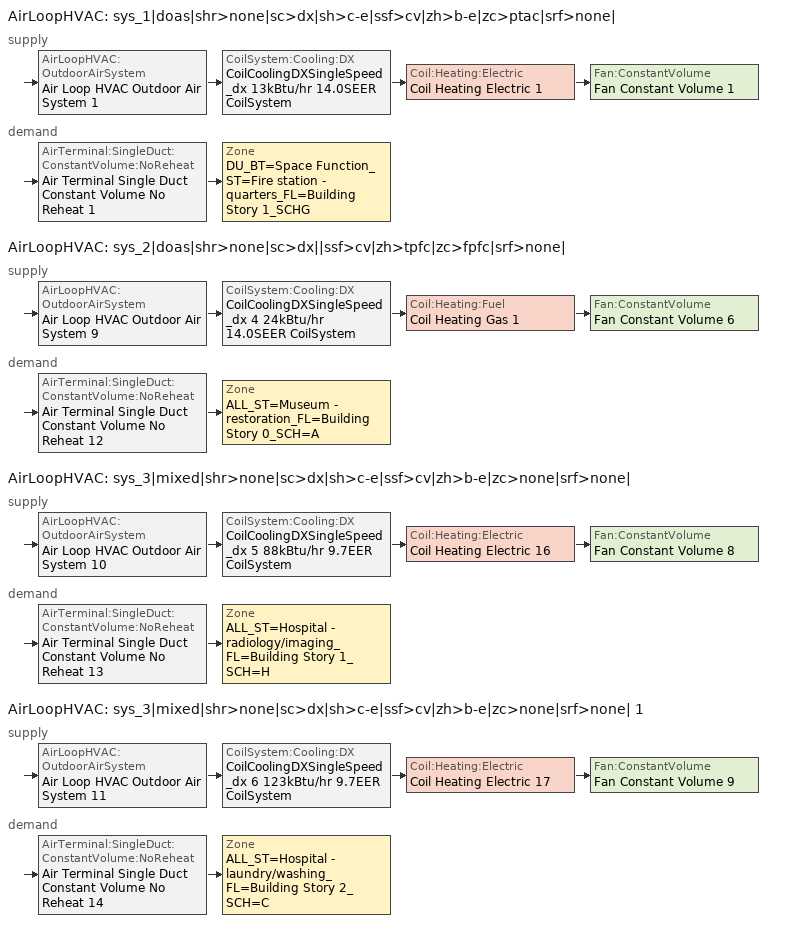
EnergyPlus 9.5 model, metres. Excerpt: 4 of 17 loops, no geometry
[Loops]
AirLoopHVAC 'sys_1|doas|shr>none|sc>dx|sh>c-e|ssf>cv|zh>b-e|zc>ptac|srf>none|'
 supply: AirLoopHVAC:OutdoorAirSystem 'Air Loop HVAC Outdoor Air System 1' > CoilSystem:Cooling:DX 'CoilCoolingDXSingleSpeed_dx 13kBtu/hr 14.0SEER CoilSystem' > Coil:Heating:Electric 'Coil Heating Electric 1' > Fan:ConstantVolume 'Fan Constant Volume 1'
 demand: AirTerminal:SingleDuct:ConstantVolume:NoReheat 'Air Terminal Single Duct Constant Volume No Reheat 1' > Zone 'DU_BT=Space Function_ST=Fire station - quarters_FL=Building Story 1_SCHG'
AirLoopHVAC 'sys_2|doas|shr>none|sc>dx||ssf>cv|zh>tpfc|zc>fpfc|srf>none|'
 supply: AirLoopHVAC:OutdoorAirSystem 'Air Loop HVAC Outdoor Air System 9' > CoilSystem:Cooling:DX 'CoilCoolingDXSingleSpeed_dx 4 24kBtu/hr 14.0SEER CoilSystem' > Coil:Heating:Fuel 'Coil Heating Gas 1' > Fan:ConstantVolume 'Fan Constant Volume 6'
 demand: AirTerminal:SingleDuct:ConstantVolume:NoReheat 'Air Terminal Single Duct Constant Volume No Reheat 12' > Zone 'ALL_ST=Museum - restoration_FL=Building Story 0_SCH=A'
AirLoopHVAC 'sys_3|mixed|shr>none|sc>dx|sh>c-e|ssf>cv|zh>b-e|zc>none|srf>none|'
 supply: AirLoopHVAC:OutdoorAirSystem 'Air Loop HVAC Outdoor Air System 10' > CoilSystem:Cooling:DX 'CoilCoolingDXSingleSpeed_dx 5 88kBtu/hr 9.7EER CoilSystem' > Coil:Heating:Electric 'Coil Heating Electric 16' > Fan:ConstantVolume 'Fan Constant Volume 8'
 demand: AirTerminal:SingleDuct:ConstantVolume:NoReheat 'Air Terminal Single Duct Constant Volume No Reheat 13' > Zone 'ALL_ST=Hospital - radiology/imaging_FL=Building Story 1_SCH=H'
AirLoopHVAC 'sys_3|mixed|shr>none|sc>dx|sh>c-e|ssf>cv|zh>b-e|zc>none|srf>none| 1'
 supply: AirLoopHVAC:OutdoorAirSystem 'Air Loop HVAC Outdoor Air System 11' > CoilSystem:Cooling:DX 'CoilCoolingDXSingleSpeed_dx 6 123kBtu/hr 9.7EER CoilSystem' > Coil:Heating:Electric 'Coil Heating Electric 17' > Fan:ConstantVolume 'Fan Constant Volume 9'
 demand: AirTerminal:SingleDuct:ConstantVolume:NoReheat 'Air Terminal Single Duct Constant Volume No Reheat 14' > Zone 'ALL_ST=Hospital - laundry/washing_FL=Building Story 2_SCH=C'
[ZoneControl:Thermostat] Temperature Difference Between Cutout And Setpoint {deltaC}=0
Name | Zone or ZoneList | Control Type Schedule | Control 1
ALL_ST=Hospital - laundry/washing_FL=Building Story 2_SCH=C Thermostat | ALL_ST=Hospital - laundry/washing_FL=Building Story 2_SCH=C | ALL_ST=Hospital - laundry/washing_FL=Building Story 2_SCH=C Thermostat Schedule | Space Function Hospital - laundry/washing Thermostat 3
ALL_ST=Hospital - radiology/imaging_FL=Building Story 1_SCH=H Thermostat | ALL_ST=Hospital - radiology/imaging_FL=Building Story 1_SCH=H | ALL_ST=Hospital - radiology/imaging_FL=Building Story 1_SCH=H Thermostat Schedule | Space Function Hospital - radiology/imaging Thermostat 3
ALL_ST=Museum - restoration_FL=Building Story 0_SCH=A Thermostat | ALL_ST=Museum - restoration_FL=Building Story 0_SCH=A | ALL_ST=Museum - restoration_FL=Building Story 0_SCH=A Thermostat Schedule | Space Function Museum - restoration Thermostat 3
DU_BT=Space Function_ST=Fire station - quarters_FL=Building Story 1_SCHG Thermostat | DU_BT=Space Function_ST=Fire station - quarters_FL=Building Story 1_SCHG | DU_BT=Space Function_ST=Fire station - quarters_FL=Building Story 1_SCHG Thermostat Schedule | Space Function Fire station - quarters Thermostat 3
[ThermostatSetpoint:DualSetpoint]
Name | Heating Setpoint Temperature Schedule | Cooling Setpoint Temperature Schedule
Space Function Hospital - laundry/washing Thermostat 3 | NECB-C-Thermostat Setpoint-Heating | NECB-C-Thermostat Setpoint-Cooling
Space Function Hospital - radiology/imaging Thermostat 3 | NECB-H-Thermostat Setpoint-Heating | NECB-H-Thermostat Setpoint-Cooling
Space Function Museum - restoration Thermostat 3 | NECB-A-Thermostat Setpoint-Heating | NECB-A-Thermostat Setpoint-Cooling
Space Function Fire station - quarters Thermostat 3 | NECB-G-Thermostat Setpoint-Heating | NECB-G-Thermostat Setpoint-Cooling
[ZoneHVAC:Baseboard:Convective:Electric] Availability Schedule=Always On Discrete; Heating Design Capacity {W}=Autosize; Efficiency=1
Zone HVAC Baseboard Convective Electric 19; Zone HVAC Baseboard Convective Electric 18; Zone HVAC Baseboard Convective Electric 1
[AirTerminal:SingleDuct:ConstantVolume:NoReheat] Availability Schedule=Always On Discrete; Maximum Air Flow Rate {m3/s}=AutoSize
Air Terminal Single Duct Constant Volume No Reheat 14; Air Terminal Single Duct Constant Volume No Reheat 13; Air Terminal Single Duct Constant Volume No Reheat 12; Air Terminal Single Duct Constant Volume No Reheat 1
[Zone equipment]
ALL_ST=Hospital - laundry/washing_FL=Building Story 2_SCH=C: Zone HVAC Baseboard Convective Electric 19, Air Terminal Single Duct Constant Volume No Reheat 14
ALL_ST=Hospital - radiology/imaging_FL=Building Story 1_SCH=H: Zone HVAC Baseboard Convective Electric 18, Air Terminal Single Duct Constant Volume No Reheat 13
ALL_ST=Museum - restoration_FL=Building Story 0_SCH=A: Zone HVAC Four Pipe Fan Coil 1, Air Terminal Single Duct Constant Volume No Reheat 12
DU_BT=Space Function_ST=Fire station - quarters_FL=Building Story 1_SCHG: DU_BT=Space Function_ST=Fire station - quarters_FL=Building Story 1_SCHG PTAC, Zone HVAC Baseboard Convective Electric 1, Air Terminal Single Duct Constant Volume No Reheat 1
[Sizing:Zone] Zone Cooling Design Supply Air Temperature Input Method=TemperatureDifference; Zone Cooling Design Supply Air Temperature {C}=14; Zone Cooling Design Supply Air Temperature Difference {deltaC}=11; Zone Heating Design Supply Air Temperature Input Method=TemperatureDifference; Zone Heating Design Supply Air Temperature {C}=40; Zone Heating Design Supply Air Temperature Difference {deltaC}=21; Zone Cooling Design Supply Air Humidity Ratio {kgWater/kgDryAir}=0.0085; Zone Heating Design Supply Air Humidity Ratio {kgWater/kgDryAir}=0.008; Zone Heating Sizing Factor=1.3; Zone Cooling Sizing Factor=1.1; Cooling Design Air Flow Method=DesignDay; Cooling Design Air Flow Rate {m3/s}=0; Cooling Minimum Air Flow per Zone Floor Area {m3/s-m2}=0.000762; Cooling Minimum Air Flow {m3/s}=0; Cooling Minimum Air Flow Fraction=0; Heating Design Air Flow Method=DesignDay; Heating Design Air Flow Rate {m3/s}=0; Heating Maximum Air Flow per Zone Floor Area {m3/s-m2}=0.002032; Heating Maximum Air Flow {m3/s}=0.141576; Heating Maximum Air Flow Fraction=0.3; Account for Dedicated Outdoor Air System=No
Name | Design Specification Outdoor Air Object
ALL_ST=Hospital - laundry/washing_FL=Building Story 2_SCH=C | Space Function Hospital - laundry/washing Ventilation
ALL_ST=Hospital - radiology/imaging_FL=Building Story 1_SCH=H | Space Function Hospital - radiology/imaging Ventilation
ALL_ST=Museum - restoration_FL=Building Story 0_SCH=A | Space Function Museum - restoration Ventilation
DU_BT=Space Function_ST=Fire station - quarters_FL=Building Story 1_SCHG | Space Function Fire station - quarters Ventilation
[Controller:MechanicalVentilation] Demand Controlled Ventilation=No; System Outdoor Air Method=ZoneSum
Name | Availability Schedule | Zone or ZoneList Name 1 | Design Specification Outdoor Air Object Name 1
Controller Mechanical Ventilation 11 | sys_3|mixed|shr>none|sc>dx|sh>c-e|ssf>cv|zh>b-e|zc>none|srf>none| 1 Occ Sch | ALL_ST=Hospital - laundry/washing_FL=Building Story 2_SCH=C | Space Function Hospital - laundry/washing Ventilation
Controller Mechanical Ventilation 10 | sys_3|mixed|shr>none|sc>dx|sh>c-e|ssf>cv|zh>b-e|zc>none|srf>none| Occ Sch | ALL_ST=Hospital - radiology/imaging_FL=Building Story 1_SCH=H | Space Function Hospital - radiology/imaging Ventilation
Controller Mechanical Ventilation 9 | sys_2|doas|shr>none|sc>dx||ssf>cv|zh>tpfc|zc>fpfc|srf>none| Occ Sch | ALL_ST=Museum - restoration_FL=Building Story 0_SCH=A | Space Function Museum - restoration Ventilation
Controller Mechanical Ventilation 1 | sys_1|doas|shr>none|sc>dx|sh>c-e|ssf>cv|zh>b-e|zc>ptac|srf>none| Occ Sch | DU_BT=Space Function_ST=Fire station - quarters_FL=Building Story 1_SCHG | Space Function Fire station - quarters Ventilation
[DesignSpecification:OutdoorAir] Outdoor Air Method=Sum; Outdoor Air Flow per Zone {m3/s}=0; Outdoor Air Flow Air Changes per Hour {1/hr}=0
Name | Outdoor Air Flow per Person {m3/s-person} | Outdoor Air Flow per Zone Floor Area {m3/s-m2}
Space Function Hospital - laundry/washing Ventilation | 0.0253735 | 0
Space Function Hospital - radiology/imaging Ventilation | 0 | 0.00254
Space Function Museum - restoration Ventilation | 0.0152241 | 0
Space Function Fire station - quarters Ventilation | 0.0380603 | 0
[Coil:Heating:Electric] Efficiency=1; Nominal Capacity {W}=Autosize
Name | Availability Schedule
Coil Heating Electric 2 | ON_OFF_ALWAYS_OFF
Coil Heating Electric 1; Coil Heating Electric 16; Coil Heating Electric 17 | Always On Discrete
[Fan:ConstantVolume] Fan Total Efficiency=0.39975; Pressure Rise {Pa}=640; Maximum Flow Rate {m3/s}=AutoSize; Motor Efficiency=0.615; Motor In Airstream Fraction=1
Name | Availability Schedule
Fan Constant Volume 2 | Always On Discrete
Fan Constant Volume 1 | sys_1|doas|shr>none|sc>dx|sh>c-e|ssf>cv|zh>b-e|zc>ptac|srf>none| Occ Sch
Fan Constant Volume 6 | sys_2|doas|shr>none|sc>dx||ssf>cv|zh>tpfc|zc>fpfc|srf>none| Occ Sch
Fan Constant Volume 8 | sys_3|mixed|shr>none|sc>dx|sh>c-e|ssf>cv|zh>b-e|zc>none|srf>none| Occ Sch
Fan Constant Volume 9 | sys_3|mixed|shr>none|sc>dx|sh>c-e|ssf>cv|zh>b-e|zc>none|srf>none| 1 Occ Sch
[ZoneHVAC:PackagedTerminalAirConditioner]
DU_BT=Space Function_ST=Fire station - quarters_FL=Building Story 1_SCHG PTAC: Availability Schedule=Always On Discrete; Cooling Supply Air Flow Rate {m3/s}=Autosize; Heating Supply Air Flow Rate {m3/s}=Autosize; No Load Supply Air Flow Rate {m3/s}=Autosize; Cooling Outdoor Air Flow Rate {m3/s}=1e-05; Heating Outdoor Air Flow Rate {m3/s}=1e-05; No Load Outdoor Air Flow Rate {m3/s}=1e-05; Supply Air Fan=Fan Constant Volume 2; Heating Coil=Coil Heating Electric 2; Cooling Coil=Coil Cooling DX Single Speed 1 43kBtu/hr 9.3EER; Fan Placement=DrawThrough
[Coil:Cooling:DX:SingleSpeed] Gross Rated Total Cooling Capacity {W}=Autosize; Gross Rated Sensible Heat Ratio=Autosize; Rated Air Flow Rate {m3/s}=Autosize; Rated Evaporator Fan Power Per Volume Flow Rate {W/(m3/s)}=773.3; Total Cooling Capacity Function of Temperature Curve=DXCOOL-NECB2011-REF-CAPFT; Total Cooling Capacity Function of Flow Fraction Curve=DXCOOL-NECB2011-REF-CAPFFLOW; Energy Input Ratio Function of Temperature Curve=DXCOOL-NECB2011-REF-COOLEIRFT; Energy Input Ratio Function of Flow Fraction Curve=DXCOOL-NECB2011-REF-COOLEIRFFLOW; Part Load Fraction Correlation Curve=DXCOOL-NECB2011-REF-COOLPLFFPLR; Minimum Outdoor Dry-Bulb Temperature for Compressor Operation {C}=-25; Condenser Type=AirCooled; Evaporative Condenser Effectiveness=0; Evaporative Condenser Air Flow Rate {m3/s}=Autosize; Evaporative Condenser Pump Rated Power Consumption {W}=Autosize; Crankcase Heater Capacity {W}=0; Maximum Outdoor Dry-Bulb Temperature for Crankcase Heater Operation {C}=0; Basin Heater Capacity {W/K}=0; Basin Heater Setpoint Temperature {C}=10
Name | Availability Schedule | Gross Rated Cooling COP {W/W}
Coil Cooling DX Single Speed 1 43kBtu/hr 9.3EER | Always On Discrete | 3.23448
CoilCoolingDXSingleSpeed_dx 13kBtu/hr 14.0SEER | Always On Discrete | 4.11713
CoilCoolingDXSingleSpeed_dx 4 24kBtu/hr 14.0SEER | tpfc_clg_availability | 4.11713
CoilCoolingDXSingleSpeed_dx 5 88kBtu/hr 9.7EER; CoilCoolingDXSingleSpeed_dx 6 123kBtu/hr 9.7EER | Always On Discrete | 3.36599
[AirLoopHVAC] Design Supply Air Flow Rate {m3/s}=AutoSize; Design Return Air Flow Fraction of Supply Air Flow=1
sys_1|doas|shr>none|sc>dx|sh>c-e|ssf>cv|zh>b-e|zc>ptac|srf>none|; sys_2|doas|shr>none|sc>dx||ssf>cv|zh>tpfc|zc>fpfc|srf>none|; sys_3|mixed|shr>none|sc>dx|sh>c-e|ssf>cv|zh>b-e|zc>none|srf>none|; sys_3|mixed|shr>none|sc>dx|sh>c-e|ssf>cv|zh>b-e|zc>none|srf>none| 1
[Sizing:System] Design Outdoor Air Flow Rate {m3/s}=Autosize; Central Heating Maximum System Air Flow Ratio=1; Preheat Design Temperature {C}=7; Preheat Design Humidity Ratio {kgWater/kgDryAir}=0.008; Precool Design Temperature {C}=13; Precool Design Humidity Ratio {kgWater/kgDryAir}=0.008; Central Cooling Design Supply Air Temperature {C}=13; Type of Zone Sum to Use=NonCoincident; Central Cooling Design Supply Air Humidity Ratio {kgWater/kgDryAir}=0.0085; Central Heating Design Supply Air Humidity Ratio {kgWater/kgDryAir}=0.008; Cooling Supply Air Flow Rate Method=DesignDay; Cooling Supply Air Flow Rate {m3/s}=0; Cooling Supply Air Flow Rate Per Floor Area {m3/s-m2}=0.00996765; Cooling Fraction of Autosized Cooling Supply Air Flow Rate=1; Cooling Supply Air Flow Rate Per Unit Cooling Capacity {m3/s-W}=3.94755e-05; Heating Supply Air Flow Rate Method=DesignDay; Heating Supply Air Flow Rate {m3/s}=0; Heating Supply Air Flow Rate Per Floor Area {m3/s-m2}=0.00996765; Heating Fraction of Autosized Heating Supply Air Flow Rate=1; Heating Fraction of Autosized Cooling Supply Air Flow Rate=1; Heating Supply Air Flow Rate Per Unit Heating Capacity {m3/s-W}=3.15882e-05; System Outdoor Air Method=ZoneSum; Zone Maximum Outdoor Air Fraction=1; Cooling Design Capacity Method=CoolingDesignCapacity; Cooling Design Capacity {W}=Autosize; Cooling Design Capacity Per Floor Area {W/m2}=234.7; Fraction of Autosized Cooling Design Capacity=1; Heating Design Capacity Method=HeatingDesignCapacity; Heating Design Capacity {W}=Autosize; Heating Design Capacity Per Floor Area {W/m2}=157; Fraction of Autosized Heating Design Capacity=1; Central Cooling Capacity Control Method=OnOff
Name | Type of Load to Size On | Central Heating Design Supply Air Temperature {C} | 100% Outdoor Air in Cooling | 100% Outdoor Air in Heating
sys_1|doas|shr>none|sc>dx|sh>c-e|ssf>cv|zh>b-e|zc>ptac|srf>none| | VentilationRequirement | 43 | Yes | Yes
sys_2|doas|shr>none|sc>dx||ssf>cv|zh>tpfc|zc>fpfc|srf>none| | Sensible | 13.1 | No | No
sys_3|mixed|shr>none|sc>dx|sh>c-e|ssf>cv|zh>b-e|zc>none|srf>none|; sys_3|mixed|shr>none|sc>dx|sh>c-e|ssf>cv|zh>b-e|zc>none|srf>none| 1 | Sensible | 43 | No | No
[Controller:OutdoorAir] Minimum Outdoor Air Flow Rate {m3/s}=Autosize; Maximum Outdoor Air Flow Rate {m3/s}=Autosize; Economizer Control Action Type=ModulateFlow; Lockout Type=NoLockout; Minimum Limit Type=FixedMinimum; High Humidity Control=No; Control High Indoor Humidity Based on Outdoor Humidity Ratio=Yes; Heat Recovery Bypass Control Type=BypassWhenWithinEconomizerLimits
Name | Economizer Control Type | Economizer Maximum Limit Dry-Bulb Temperature {C} | Economizer Maximum Limit Enthalpy {J/kg} | Economizer Minimum Limit Dry-Bulb Temperature {C} | Minimum Outdoor Air Schedule | Mechanical Ventilation Controller
Controller Outdoor Air 1 | NoEconomizer | 28 | 64000 | -100 | sys_1|doas|shr>none|sc>dx|sh>c-e|ssf>cv|zh>b-e|zc>ptac|srf>none| Occ Sch | Controller Mechanical Ventilation 1
Controller Outdoor Air 9 | NoEconomizer | 28 | 64000 | -100 | sys_2|doas|shr>none|sc>dx||ssf>cv|zh>tpfc|zc>fpfc|srf>none| Occ Sch | Controller Mechanical Ventilation 9
Controller Outdoor Air 10 | DifferentialEnthalpy |  |  |  | sys_3|mixed|shr>none|sc>dx|sh>c-e|ssf>cv|zh>b-e|zc>none|srf>none| Occ Sch | Controller Mechanical Ventilation 10
Controller Outdoor Air 11 | DifferentialEnthalpy |  |  |  | sys_3|mixed|shr>none|sc>dx|sh>c-e|ssf>cv|zh>b-e|zc>none|srf>none| 1 Occ Sch | Controller Mechanical Ventilation 11
[SetpointManager:MixedAir] Control Variable=Temperature
Node 35 OS Default SPM; Node 33 OS Default SPM; Node 32 OS Default SPM; Node 233 OS Default SPM; Node 232 OS Default SPM; Node 231 OS Default SPM; Node 249 OS Default SPM; Node 248 OS Default SPM; Node 247 OS Default SPM; Node 261 OS Default SPM; Node 260 OS Default SPM; Node 259 OS Default SPM
[CoilSystem:Cooling:DX]
Name | Availability Schedule | Cooling Coil
CoilCoolingDXSingleSpeed_dx 13kBtu/hr 14.0SEER CoilSystem | Always On Discrete | CoilCoolingDXSingleSpeed_dx 13kBtu/hr 14.0SEER
CoilCoolingDXSingleSpeed_dx 4 24kBtu/hr 14.0SEER CoilSystem | tpfc_clg_availability | CoilCoolingDXSingleSpeed_dx 4 24kBtu/hr 14.0SEER
CoilCoolingDXSingleSpeed_dx 5 88kBtu/hr 9.7EER CoilSystem | Always On Discrete | CoilCoolingDXSingleSpeed_dx 5 88kBtu/hr 9.7EER
CoilCoolingDXSingleSpeed_dx 6 123kBtu/hr 9.7EER CoilSystem | Always On Discrete | CoilCoolingDXSingleSpeed_dx 6 123kBtu/hr 9.7EER
[SetpointManager:Scheduled]
Setpoint Manager Scheduled 1: Control Variable=Temperature; Schedule=Makeup-Air Unit Supply Air Temp
[Coil:Heating:Fuel]
Coil Heating Gas 1: Availability Schedule=Always On Discrete; Fuel Type=NaturalGas; Burner Efficiency=0.924; Nominal Capacity {W}=AutoSize; Parasitic Electric Load {W}=0; Part Load Fraction Correlation Curve=FURNACE-EFFPLR-NECB2011; Parasitic Fuel Load {W}=0
[SetpointManager:SingleZone:Reheat] Control Variable=Temperature
Name | Minimum Supply Air Temperature {C} | Maximum Supply Air Temperature {C} | Control Zone
Setpoint Manager Single Zone Reheat 4 | 13.1 | 13 | ALL_ST=Museum - restoration_FL=Building Story 0_SCH=A
Setpoint Manager Single Zone Reheat 5 | 13 | 43 | ALL_ST=Hospital - radiology/imaging_FL=Building Story 1_SCH=H
Setpoint Manager Single Zone Reheat 6 | 13 | 43 | ALL_ST=Hospital - laundry/washing_FL=Building Story 2_SCH=C
[Schedule:Compact]
ALL_ST=Hospital - laundry/washing_FL=Building Story 2_SCH=C Thermostat Schedule; ALL_ST=Hospital - radiology/imaging_FL=Building Story 1_SCH=H Thermostat Schedule; ALL_ST=Museum - restoration_FL=Building Story 0_SCH=A Thermostat Schedule; DU_BT=Space Function_ST=Fire station - quarters_FL=Building Story 1_SCHG Thermostat Schedule: Through: 12/31, For: AllDays, Until: 24:00, 4
[Schedule:Day:Interval]
NECB-H-Thermostat Setpoint-Heating Sun|Hol Day; NECB-H-Thermostat Setpoint-Heating Default|Wkdy Day; NECB-H-Thermostat Setpoint-Heating Sat Day; NECB-H-Thermostat Setpoint-Heating Default; NECB-G-Thermostat Setpoint-Heating Sun|Hol Day; NECB-G-Thermostat Setpoint-Heating Default|Wkdy Day; NECB-G-Thermostat Setpoint-Heating Sat Day; NECB-G-Thermostat Setpoint-Heating Default: No, 01:00, 22, 07:00, 18, 08:00, 20, 24:00, 22
NECB-H-Thermostat Setpoint-Cooling Sun|Hol Day; NECB-H-Thermostat Setpoint-Cooling Default|Wkdy Day; NECB-H-Thermostat Setpoint-Cooling Sat Day; NECB-H-Thermostat Setpoint-Cooling Default; NECB-G-Thermostat Setpoint-Cooling Sun|Hol Day; NECB-G-Thermostat Setpoint-Cooling Default|Wkdy Day; NECB-G-Thermostat Setpoint-Cooling Sat Day; NECB-G-Thermostat Setpoint-Cooling Default: No, 24:00, 24
NECB-C-Thermostat Setpoint-Heating Sun|Hol Day: No, 09:00, 18, 10:00, 20, 19:00, 22, 24:00, 18
NECB-C-Thermostat Setpoint-Heating Default|Wkdy Day; NECB-C-Thermostat Setpoint-Heating Sat Day; NECB-C-Thermostat Setpoint-Heating Default: No, 07:00, 18, 08:00, 20, 21:00, 22, 24:00, 18
NECB-C-Thermostat Setpoint-Cooling Sun|Hol Day: No, 09:00, 35, 19:00, 24, 24:00, 35
NECB-C-Thermostat Setpoint-Cooling Default|Wkdy Day; NECB-C-Thermostat Setpoint-Cooling Sat Day; NECB-C-Thermostat Setpoint-Cooling Default: No, 07:00, 35, 21:00, 24, 24:00, 35
sys_3|mixed|shr>none|sc>dx|sh>c-e|ssf>cv|zh>b-e|zc>none|srf>none| 1 Occ Sch Sunday: No, 11:00, 0, 19:00, 1, 24:00, 0
sys_3|mixed|shr>none|sc>dx|sh>c-e|ssf>cv|zh>b-e|zc>none|srf>none| 1 Occ Sch Default: No, 09:00, 0, 21:00, 1, 24:00, 0
sys_3|mixed|shr>none|sc>dx|sh>c-e|ssf>cv|zh>b-e|zc>none|srf>none| 1 Occ Sch Summer Design Day; sys_3|mixed|shr>none|sc>dx|sh>c-e|ssf>cv|zh>b-e|zc>none|srf>none| 1 Occ Sch Winter Design Day; sys_3|mixed|shr>none|sc>dx|sh>c-e|ssf>cv|zh>b-e|zc>none|srf>none| Occ Sch Default; sys_3|mixed|shr>none|sc>dx|sh>c-e|ssf>cv|zh>b-e|zc>none|srf>none| Occ Sch Summer Design Day; sys_3|mixed|shr>none|sc>dx|sh>c-e|ssf>cv|zh>b-e|zc>none|srf>none| Occ Sch Winter Design Day; sys_2|doas|shr>none|sc>dx||ssf>cv|zh>tpfc|zc>fpfc|srf>none| Occ Sch Summer Design Day; sys_2|doas|shr>none|sc>dx||ssf>cv|zh>tpfc|zc>fpfc|srf>none| Occ Sch Winter Design Day; sys_1|doas|shr>none|sc>dx|sh>c-e|ssf>cv|zh>b-e|zc>ptac|srf>none| Occ Sch Default; sys_1|doas|shr>none|sc>dx|sh>c-e|ssf>cv|zh>b-e|zc>ptac|srf>none| Occ Sch Summer Design Day; sys_1|doas|shr>none|sc>dx|sh>c-e|ssf>cv|zh>b-e|zc>ptac|srf>none| Occ Sch Winter Design Day; tpfc_clg_availability_sch_rule_day 1: No, 24:00, 1
NECB-A-Thermostat Setpoint-Heating Sun|Hol Day; NECB-A-Thermostat Setpoint-Heating Sat Day: No, 24:00, 18
NECB-A-Thermostat Setpoint-Heating Default|Wkdy Day; NECB-A-Thermostat Setpoint-Heating Default: No, 06:00, 18, 07:00, 20, 21:00, 22, 24:00, 18
NECB-A-Thermostat Setpoint-Cooling Sun|Hol Day; NECB-A-Thermostat Setpoint-Cooling Sat Day: No, 24:00, 35
NECB-A-Thermostat Setpoint-Cooling Default|Wkdy Day; NECB-A-Thermostat Setpoint-Cooling Default: No, 06:00, 35, 21:00, 24, 24:00, 35
sys_2|doas|shr>none|sc>dx||ssf>cv|zh>tpfc|zc>fpfc|srf>none| Occ Sch Sunday; Schedule Day 7; tpfc_clg_availability_sch_rule_day; tpfc_clg_availability_sch_rule_day 2: No, 24:00, 0
sys_2|doas|shr>none|sc>dx||ssf>cv|zh>tpfc|zc>fpfc|srf>none| Occ Sch Default: No, 08:00, 0, 19:00, 1, 24:00, 0
sunON_OFF_ALWAYS_OFF 1; wkdON_OFF_ALWAYS_OFF 1; satON_OFF_ALWAYS_OFF 1; Schedule Day 3: No, 01:00, 0, 02:00, 0, 03:00, 0, 04:00, 0, 05:00, 0, 06:00, 0, 07:00, 0, 08:00, 0, 09:00, 0, 10:00, 0, 11:00, 0, 12:00, 0, 13:00, 0, 14:00, 0, 15:00, 0, 16:00, 0, 17:00, 0, 18:00, 0, 19:00, 0, 20:00, 0, 21:00, 0, 22:00, 0, 23:00, 0, 24:00, 0
Makeup Air Unit Supply Air Temp Default: No, 24:00, 20
[Schedule:Week:Daily]
NECB-H-Thermostat Setpoint-Heating Week Rule - Jan1-Dec31: NECB-H-Thermostat Setpoint-Heating Sun|Hol Day, NECB-H-Thermostat Setpoint-Heating Default|Wkdy Day, NECB-H-Thermostat Setpoint-Heating Default|Wkdy Day, NECB-H-Thermostat Setpoint-Heating Default|Wkdy Day, NECB-H-Thermostat Setpoint-Heating Default|Wkdy Day, NECB-H-Thermostat Setpoint-Heating Default|Wkdy Day, NECB-H-Thermostat Setpoint-Heating Sat Day, NECB-H-Thermostat Setpoint-Heating Default, NECB-H-Thermostat Setpoint-Heating Default, NECB-H-Thermostat Setpoint-Heating Default, NECB-H-Thermostat Setpoint-Heating Default, NECB-H-Thermostat Setpoint-Heating Default
NECB-H-Thermostat Setpoint-Cooling Week Rule - Jan1-Dec31: NECB-H-Thermostat Setpoint-Cooling Sun|Hol Day, NECB-H-Thermostat Setpoint-Cooling Default|Wkdy Day, NECB-H-Thermostat Setpoint-Cooling Default|Wkdy Day, NECB-H-Thermostat Setpoint-Cooling Default|Wkdy Day, NECB-H-Thermostat Setpoint-Cooling Default|Wkdy Day, NECB-H-Thermostat Setpoint-Cooling Default|Wkdy Day, NECB-H-Thermostat Setpoint-Cooling Sat Day, NECB-H-Thermostat Setpoint-Cooling Default, NECB-H-Thermostat Setpoint-Cooling Default, NECB-H-Thermostat Setpoint-Cooling Default, NECB-H-Thermostat Setpoint-Cooling Default, NECB-H-Thermostat Setpoint-Cooling Default
NECB-C-Thermostat Setpoint-Heating Week Rule - Jan1-Dec31: NECB-C-Thermostat Setpoint-Heating Sun|Hol Day, NECB-C-Thermostat Setpoint-Heating Default|Wkdy Day, NECB-C-Thermostat Setpoint-Heating Default|Wkdy Day, NECB-C-Thermostat Setpoint-Heating Default|Wkdy Day, NECB-C-Thermostat Setpoint-Heating Default|Wkdy Day, NECB-C-Thermostat Setpoint-Heating Default|Wkdy Day, NECB-C-Thermostat Setpoint-Heating Sat Day, NECB-C-Thermostat Setpoint-Heating Default, NECB-C-Thermostat Setpoint-Heating Default, NECB-C-Thermostat Setpoint-Heating Default, NECB-C-Thermostat Setpoint-Heating Default, NECB-C-Thermostat Setpoint-Heating Default
NECB-C-Thermostat Setpoint-Cooling Week Rule - Jan1-Dec31: NECB-C-Thermostat Setpoint-Cooling Sun|Hol Day, NECB-C-Thermostat Setpoint-Cooling Default|Wkdy Day, NECB-C-Thermostat Setpoint-Cooling Default|Wkdy Day, NECB-C-Thermostat Setpoint-Cooling Default|Wkdy Day, NECB-C-Thermostat Setpoint-Cooling Default|Wkdy Day, NECB-C-Thermostat Setpoint-Cooling Default|Wkdy Day, NECB-C-Thermostat Setpoint-Cooling Sat Day, NECB-C-Thermostat Setpoint-Cooling Default, NECB-C-Thermostat Setpoint-Cooling Default, NECB-C-Thermostat Setpoint-Cooling Default, NECB-C-Thermostat Setpoint-Cooling Default, NECB-C-Thermostat Setpoint-Cooling Default
sys_3|mixed|shr>none|sc>dx|sh>c-e|ssf>cv|zh>b-e|zc>none|srf>none| 1 Occ Sch Week Rule - Jan1-Dec31: sys_3|mixed|shr>none|sc>dx|sh>c-e|ssf>cv|zh>b-e|zc>none|srf>none| 1 Occ Sch Sunday, sys_3|mixed|shr>none|sc>dx|sh>c-e|ssf>cv|zh>b-e|zc>none|srf>none| 1 Occ Sch Default, sys_3|mixed|shr>none|sc>dx|sh>c-e|ssf>cv|zh>b-e|zc>none|srf>none| 1 Occ Sch Default, sys_3|mixed|shr>none|sc>dx|sh>c-e|ssf>cv|zh>b-e|zc>none|srf>none| 1 Occ Sch Default, sys_3|mixed|shr>none|sc>dx|sh>c-e|ssf>cv|zh>b-e|zc>none|srf>none| 1 Occ Sch Default, sys_3|mixed|shr>none|sc>dx|sh>c-e|ssf>cv|zh>b-e|zc>none|srf>none| 1 Occ Sch Default, sys_3|mixed|shr>none|sc>dx|sh>c-e|ssf>cv|zh>b-e|zc>none|srf>none| 1 Occ Sch Default, sys_3|mixed|shr>none|sc>dx|sh>c-e|ssf>cv|zh>b-e|zc>none|srf>none| 1 Occ Sch Default, sys_3|mixed|shr>none|sc>dx|sh>c-e|ssf>cv|zh>b-e|zc>none|srf>none| 1 Occ Sch Summer Design Day, sys_3|mixed|shr>none|sc>dx|sh>c-e|ssf>cv|zh>b-e|zc>none|srf>none| 1 Occ Sch Winter Design Day, sys_3|mixed|shr>none|sc>dx|sh>c-e|ssf>cv|zh>b-e|zc>none|srf>none| 1 Occ Sch Default, sys_3|mixed|shr>none|sc>dx|sh>c-e|ssf>cv|zh>b-e|zc>none|srf>none| 1 Occ Sch Default
sys_3|mixed|shr>none|sc>dx|sh>c-e|ssf>cv|zh>b-e|zc>none|srf>none| Occ Sch Week Rule - Jan1-Dec31: sys_3|mixed|shr>none|sc>dx|sh>c-e|ssf>cv|zh>b-e|zc>none|srf>none| Occ Sch Default, sys_3|mixed|shr>none|sc>dx|sh>c-e|ssf>cv|zh>b-e|zc>none|srf>none| Occ Sch Default, sys_3|mixed|shr>none|sc>dx|sh>c-e|ssf>cv|zh>b-e|zc>none|srf>none| Occ Sch Default, sys_3|mixed|shr>none|sc>dx|sh>c-e|ssf>cv|zh>b-e|zc>none|srf>none| Occ Sch Default, sys_3|mixed|shr>none|sc>dx|sh>c-e|ssf>cv|zh>b-e|zc>none|srf>none| Occ Sch Default, sys_3|mixed|shr>none|sc>dx|sh>c-e|ssf>cv|zh>b-e|zc>none|srf>none| Occ Sch Default, sys_3|mixed|shr>none|sc>dx|sh>c-e|ssf>cv|zh>b-e|zc>none|srf>none| Occ Sch Default, sys_3|mixed|shr>none|sc>dx|sh>c-e|ssf>cv|zh>b-e|zc>none|srf>none| Occ Sch Default, sys_3|mixed|shr>none|sc>dx|sh>c-e|ssf>cv|zh>b-e|zc>none|srf>none| Occ Sch Summer Design Day, sys_3|mixed|shr>none|sc>dx|sh>c-e|ssf>cv|zh>b-e|zc>none|srf>none| Occ Sch Winter Design Day, sys_3|mixed|shr>none|sc>dx|sh>c-e|ssf>cv|zh>b-e|zc>none|srf>none| Occ Sch Default, sys_3|mixed|shr>none|sc>dx|sh>c-e|ssf>cv|zh>b-e|zc>none|srf>none| Occ Sch Default
NECB-A-Thermostat Setpoint-Heating Week Rule - Jan1-Dec31: NECB-A-Thermostat Setpoint-Heating Sun|Hol Day, NECB-A-Thermostat Setpoint-Heating Default|Wkdy Day, NECB-A-Thermostat Setpoint-Heating Default|Wkdy Day, NECB-A-Thermostat Setpoint-Heating Default|Wkdy Day, NECB-A-Thermostat Setpoint-Heating Default|Wkdy Day, NECB-A-Thermostat Setpoint-Heating Default|Wkdy Day, NECB-A-Thermostat Setpoint-Heating Sat Day, NECB-A-Thermostat Setpoint-Heating Default, NECB-A-Thermostat Setpoint-Heating Default, NECB-A-Thermostat Setpoint-Heating Default, NECB-A-Thermostat Setpoint-Heating Default, NECB-A-Thermostat Setpoint-Heating Default
NECB-A-Thermostat Setpoint-Cooling Week Rule - Jan1-Dec31: NECB-A-Thermostat Setpoint-Cooling Sun|Hol Day, NECB-A-Thermostat Setpoint-Cooling Default|Wkdy Day, NECB-A-Thermostat Setpoint-Cooling Default|Wkdy Day, NECB-A-Thermostat Setpoint-Cooling Default|Wkdy Day, NECB-A-Thermostat Setpoint-Cooling Default|Wkdy Day, NECB-A-Thermostat Setpoint-Cooling Default|Wkdy Day, NECB-A-Thermostat Setpoint-Cooling Sat Day, NECB-A-Thermostat Setpoint-Cooling Default, NECB-A-Thermostat Setpoint-Cooling Default, NECB-A-Thermostat Setpoint-Cooling Default, NECB-A-Thermostat Setpoint-Cooling Default, NECB-A-Thermostat Setpoint-Cooling Default
sys_2|doas|shr>none|sc>dx||ssf>cv|zh>tpfc|zc>fpfc|srf>none| Occ Sch Week Rule - Jan1-Dec31: sys_2|doas|shr>none|sc>dx||ssf>cv|zh>tpfc|zc>fpfc|srf>none| Occ Sch Sunday, sys_2|doas|shr>none|sc>dx||ssf>cv|zh>tpfc|zc>fpfc|srf>none| Occ Sch Default, sys_2|doas|shr>none|sc>dx||ssf>cv|zh>tpfc|zc>fpfc|srf>none| Occ Sch Default, sys_2|doas|shr>none|sc>dx||ssf>cv|zh>tpfc|zc>fpfc|srf>none| Occ Sch Default, sys_2|doas|shr>none|sc>dx||ssf>cv|zh>tpfc|zc>fpfc|srf>none| Occ Sch Default, sys_2|doas|shr>none|sc>dx||ssf>cv|zh>tpfc|zc>fpfc|srf>none| Occ Sch Default, sys_2|doas|shr>none|sc>dx||ssf>cv|zh>tpfc|zc>fpfc|srf>none| Occ Sch Sunday, sys_2|doas|shr>none|sc>dx||ssf>cv|zh>tpfc|zc>fpfc|srf>none| Occ Sch Default, sys_2|doas|shr>none|sc>dx||ssf>cv|zh>tpfc|zc>fpfc|srf>none| Occ Sch Summer Design Day, sys_2|doas|shr>none|sc>dx||ssf>cv|zh>tpfc|zc>fpfc|srf>none| Occ Sch Winter Design Day, sys_2|doas|shr>none|sc>dx||ssf>cv|zh>tpfc|zc>fpfc|srf>none| Occ Sch Default, sys_2|doas|shr>none|sc>dx||ssf>cv|zh>tpfc|zc>fpfc|srf>none| Occ Sch Default
NECB-G-Thermostat Setpoint-Heating Week Rule - Jan1-Dec31: NECB-G-Thermostat Setpoint-Heating Sun|Hol Day, NECB-G-Thermostat Setpoint-Heating Default|Wkdy Day, NECB-G-Thermostat Setpoint-Heating Default|Wkdy Day, NECB-G-Thermostat Setpoint-Heating Default|Wkdy Day, NECB-G-Thermostat Setpoint-Heating Default|Wkdy Day, NECB-G-Thermostat Setpoint-Heating Default|Wkdy Day, NECB-G-Thermostat Setpoint-Heating Sat Day, NECB-G-Thermostat Setpoint-Heating Default, NECB-G-Thermostat Setpoint-Heating Default, NECB-G-Thermostat Setpoint-Heating Default, NECB-G-Thermostat Setpoint-Heating Default, NECB-G-Thermostat Setpoint-Heating Default
NECB-G-Thermostat Setpoint-Cooling Week Rule - Jan1-Dec31: NECB-G-Thermostat Setpoint-Cooling Sun|Hol Day, NECB-G-Thermostat Setpoint-Cooling Default|Wkdy Day, NECB-G-Thermostat Setpoint-Cooling Default|Wkdy Day, NECB-G-Thermostat Setpoint-Cooling Default|Wkdy Day, NECB-G-Thermostat Setpoint-Cooling Default|Wkdy Day, NECB-G-Thermostat Setpoint-Cooling Default|Wkdy Day, NECB-G-Thermostat Setpoint-Cooling Sat Day, NECB-G-Thermostat Setpoint-Cooling Default, NECB-G-Thermostat Setpoint-Cooling Default, NECB-G-Thermostat Setpoint-Cooling Default, NECB-G-Thermostat Setpoint-Cooling Default, NECB-G-Thermostat Setpoint-Cooling Default
ON_OFF_ALWAYS_OFF Week Rule - Jan1-Dec31: sunON_OFF_ALWAYS_OFF 1, wkdON_OFF_ALWAYS_OFF 1, wkdON_OFF_ALWAYS_OFF 1, wkdON_OFF_ALWAYS_OFF 1, wkdON_OFF_ALWAYS_OFF 1, wkdON_OFF_ALWAYS_OFF 1, satON_OFF_ALWAYS_OFF 1, Schedule Day 3, Schedule Day 3, Schedule Day 3, Schedule Day 3, Schedule Day 3
sys_1|doas|shr>none|sc>dx|sh>c-e|ssf>cv|zh>b-e|zc>ptac|srf>none| Occ Sch Week Rule - Jan1-Dec31: sys_1|doas|shr>none|sc>dx|sh>c-e|ssf>cv|zh>b-e|zc>ptac|srf>none| Occ Sch Default, sys_1|doas|shr>none|sc>dx|sh>c-e|ssf>cv|zh>b-e|zc>ptac|srf>none| Occ Sch Default, sys_1|doas|shr>none|sc>dx|sh>c-e|ssf>cv|zh>b-e|zc>ptac|srf>none| Occ Sch Default, sys_1|doas|shr>none|sc>dx|sh>c-e|ssf>cv|zh>b-e|zc>ptac|srf>none| Occ Sch Default, sys_1|doas|shr>none|sc>dx|sh>c-e|ssf>cv|zh>b-e|zc>ptac|srf>none| Occ Sch Default, sys_1|doas|shr>none|sc>dx|sh>c-e|ssf>cv|zh>b-e|zc>ptac|srf>none| Occ Sch Default, sys_1|doas|shr>none|sc>dx|sh>c-e|ssf>cv|zh>b-e|zc>ptac|srf>none| Occ Sch Default, sys_1|doas|shr>none|sc>dx|sh>c-e|ssf>cv|zh>b-e|zc>ptac|srf>none| Occ Sch Default, sys_1|doas|shr>none|sc>dx|sh>c-e|ssf>cv|zh>b-e|zc>ptac|srf>none| Occ Sch Summer Design Day, sys_1|doas|shr>none|sc>dx|sh>c-e|ssf>cv|zh>b-e|zc>ptac|srf>none| Occ Sch Winter Design Day, sys_1|doas|shr>none|sc>dx|sh>c-e|ssf>cv|zh>b-e|zc>ptac|srf>none| Occ Sch Default, sys_1|doas|shr>none|sc>dx|sh>c-e|ssf>cv|zh>b-e|zc>ptac|srf>none| Occ Sch Default
Makeup-Air Unit Supply Air Temp Week Rule - Jan1-Dec31: Makeup Air Unit Supply Air Temp Default, Makeup Air Unit Supply Air Temp Default, Makeup Air Unit Supply Air Temp Default, Makeup Air Unit Supply Air Temp Default, Makeup Air Unit Supply Air Temp Default, Makeup Air Unit Supply Air Temp Default, Makeup Air Unit Supply Air Temp Default, Makeup Air Unit Supply Air Temp Default, Makeup Air Unit Supply Air Temp Default, Makeup Air Unit Supply Air Temp Default, Makeup Air Unit Supply Air Temp Default, Makeup Air Unit Supply Air Temp Default
tpfc_clg_availability Week Rule - Jan1-Jun24: tpfc_clg_availability_sch_rule_day, tpfc_clg_availability_sch_rule_day, tpfc_clg_availability_sch_rule_day, tpfc_clg_availability_sch_rule_day, tpfc_clg_availability_sch_rule_day, tpfc_clg_availability_sch_rule_day, tpfc_clg_availability_sch_rule_day, Schedule Day 7, Schedule Day 7, Schedule Day 7, Schedule Day 7, Schedule Day 7
tpfc_clg_availability Week Rule - Jun25-Jul1: tpfc_clg_availability_sch_rule_day, tpfc_clg_availability_sch_rule_day, tpfc_clg_availability_sch_rule_day, tpfc_clg_availability_sch_rule_day, tpfc_clg_availability_sch_rule_day, tpfc_clg_availability_sch_rule_day, tpfc_clg_availability_sch_rule_day 1, Schedule Day 7, Schedule Day 7, Schedule Day 7, Schedule Day 7, Schedule Day 7
tpfc_clg_availability Week Rule - Jul2-Oct28: tpfc_clg_availability_sch_rule_day 1, tpfc_clg_availability_sch_rule_day 1, tpfc_clg_availability_sch_rule_day 1, tpfc_clg_availability_sch_rule_day 1, tpfc_clg_availability_sch_rule_day 1, tpfc_clg_availability_sch_rule_day 1, tpfc_clg_availability_sch_rule_day 1, Schedule Day 7, Schedule Day 7, Schedule Day 7, Schedule Day 7, Schedule Day 7
tpfc_clg_availability Week Rule - Oct29-Nov4: tpfc_clg_availability_sch_rule_day 1, tpfc_clg_availability_sch_rule_day 1, tpfc_clg_availability_sch_rule_day 1, tpfc_clg_availability_sch_rule_day 2, tpfc_clg_availability_sch_rule_day 2, tpfc_clg_availability_sch_rule_day 2, tpfc_clg_availability_sch_rule_day 2, Schedule Day 7, Schedule Day 7, Schedule Day 7, Schedule Day 7, Schedule Day 7
tpfc_clg_availability Week Rule - Nov5-Dec31: tpfc_clg_availability_sch_rule_day 2, tpfc_clg_availability_sch_rule_day 2, tpfc_clg_availability_sch_rule_day 2, tpfc_clg_availability_sch_rule_day 2, tpfc_clg_availability_sch_rule_day 2, tpfc_clg_availability_sch_rule_day 2, tpfc_clg_availability_sch_rule_day 2, Schedule Day 7, Schedule Day 7, Schedule Day 7, Schedule Day 7, Schedule Day 7
[Schedule:Year]
NECB-H-Thermostat Setpoint-Heating: NECB-H-Thermostat Setpoint-Heating Week Rule - Jan1-Dec31, 1, 1, 12, 31
NECB-H-Thermostat Setpoint-Cooling: NECB-H-Thermostat Setpoint-Cooling Week Rule - Jan1-Dec31, 1, 1, 12, 31
NECB-C-Thermostat Setpoint-Heating: NECB-C-Thermostat Setpoint-Heating Week Rule - Jan1-Dec31, 1, 1, 12, 31
NECB-C-Thermostat Setpoint-Cooling: NECB-C-Thermostat Setpoint-Cooling Week Rule - Jan1-Dec31, 1, 1, 12, 31
sys_3|mixed|shr>none|sc>dx|sh>c-e|ssf>cv|zh>b-e|zc>none|srf>none| 1 Occ Sch: sys_3|mixed|shr>none|sc>dx|sh>c-e|ssf>cv|zh>b-e|zc>none|srf>none| 1 Occ Sch Week Rule - Jan1-Dec31, 1, 1, 12, 31
sys_3|mixed|shr>none|sc>dx|sh>c-e|ssf>cv|zh>b-e|zc>none|srf>none| Occ Sch: sys_3|mixed|shr>none|sc>dx|sh>c-e|ssf>cv|zh>b-e|zc>none|srf>none| Occ Sch Week Rule - Jan1-Dec31, 1, 1, 12, 31
NECB-A-Thermostat Setpoint-Heating: NECB-A-Thermostat Setpoint-Heating Week Rule - Jan1-Dec31, 1, 1, 12, 31
NECB-A-Thermostat Setpoint-Cooling: NECB-A-Thermostat Setpoint-Cooling Week Rule - Jan1-Dec31, 1, 1, 12, 31
sys_2|doas|shr>none|sc>dx||ssf>cv|zh>tpfc|zc>fpfc|srf>none| Occ Sch: sys_2|doas|shr>none|sc>dx||ssf>cv|zh>tpfc|zc>fpfc|srf>none| Occ Sch Week Rule - Jan1-Dec31, 1, 1, 12, 31
NECB-G-Thermostat Setpoint-Heating: NECB-G-Thermostat Setpoint-Heating Week Rule - Jan1-Dec31, 1, 1, 12, 31
NECB-G-Thermostat Setpoint-Cooling: NECB-G-Thermostat Setpoint-Cooling Week Rule - Jan1-Dec31, 1, 1, 12, 31
ON_OFF_ALWAYS_OFF: ON_OFF_ALWAYS_OFF Week Rule - Jan1-Dec31, 1, 1, 12, 31
sys_1|doas|shr>none|sc>dx|sh>c-e|ssf>cv|zh>b-e|zc>ptac|srf>none| Occ Sch: sys_1|doas|shr>none|sc>dx|sh>c-e|ssf>cv|zh>b-e|zc>ptac|srf>none| Occ Sch Week Rule - Jan1-Dec31, 1, 1, 12, 31
Makeup-Air Unit Supply Air Temp: Makeup-Air Unit Supply Air Temp Week Rule - Jan1-Dec31, 1, 1, 12, 31
tpfc_clg_availability: tpfc_clg_availability Week Rule - Jan1-Jun24, 1, 1, 6, 24, tpfc_clg_availability Week Rule - Jun25-Jul1, 6, 25, 7, 1, tpfc_clg_availability Week Rule - Jul2-Oct28, 7, 2, 10, 28, tpfc_clg_availability Week Rule - Oct29-Nov4, 10, 29, 11, 4, tpfc_clg_availability Week Rule - Nov5-Dec31, 11, 5, 12, 31
[Schedule:Constant]
Always On Discrete: Hourly Value=1
[Curve:Biquadratic] Minimum Value of x {BasedOnField A2}=13; Maximum Value of x {BasedOnField A2}=24; Minimum Value of y {BasedOnField A3}=24; Maximum Value of y {BasedOnField A3}=46
Name | Coefficient1 Constant | Coefficient2 x | Coefficient3 x**2 | Coefficient4 y | Coefficient5 y**2 | Coefficient6 x*y
DXCOOL-NECB2011-REF-CAPFT | 0.867905 | 0.0142459 | 0.00055436 | -0.0075575 | 3.3e-05 | -0.0001918
DXCOOL-NECB2011-REF-COOLEIRFT | 0.114171 | 0.0281822 | -0.0004199 | 0.0214108 | 0.000161028 | -0.000679104
[Curve:Quadratic] Minimum Value of x {BasedOnField A2}=0.5; Maximum Value of x {BasedOnField A2}=1.5
Name | Coefficient1 Constant | Coefficient2 x | Coefficient3 x**2
DXCOOL-NECB2011-REF-CAPFFLOW | 0.8 | 0.2 | 0
DXCOOL-NECB2011-REF-COOLEIRFFLOW | 1.1552 | -0.1808 | 0.0256
[Curve:Cubic] Maximum Value of x {BasedOnField A2}=1
Name | Coefficient1 Constant | Coefficient2 x | Coefficient3 x**2 | Coefficient4 x**3 | Minimum Value of x {BasedOnField A2}
DXCOOL-NECB2011-REF-COOLPLFFPLR | 0.0277 | 4.9151 | -8.184 | 4.2702 | 0.7
FURNACE-EFFPLR-NECB2011 | 0.722 | 0.8211 | -1.0396 | 0.5 | 0
